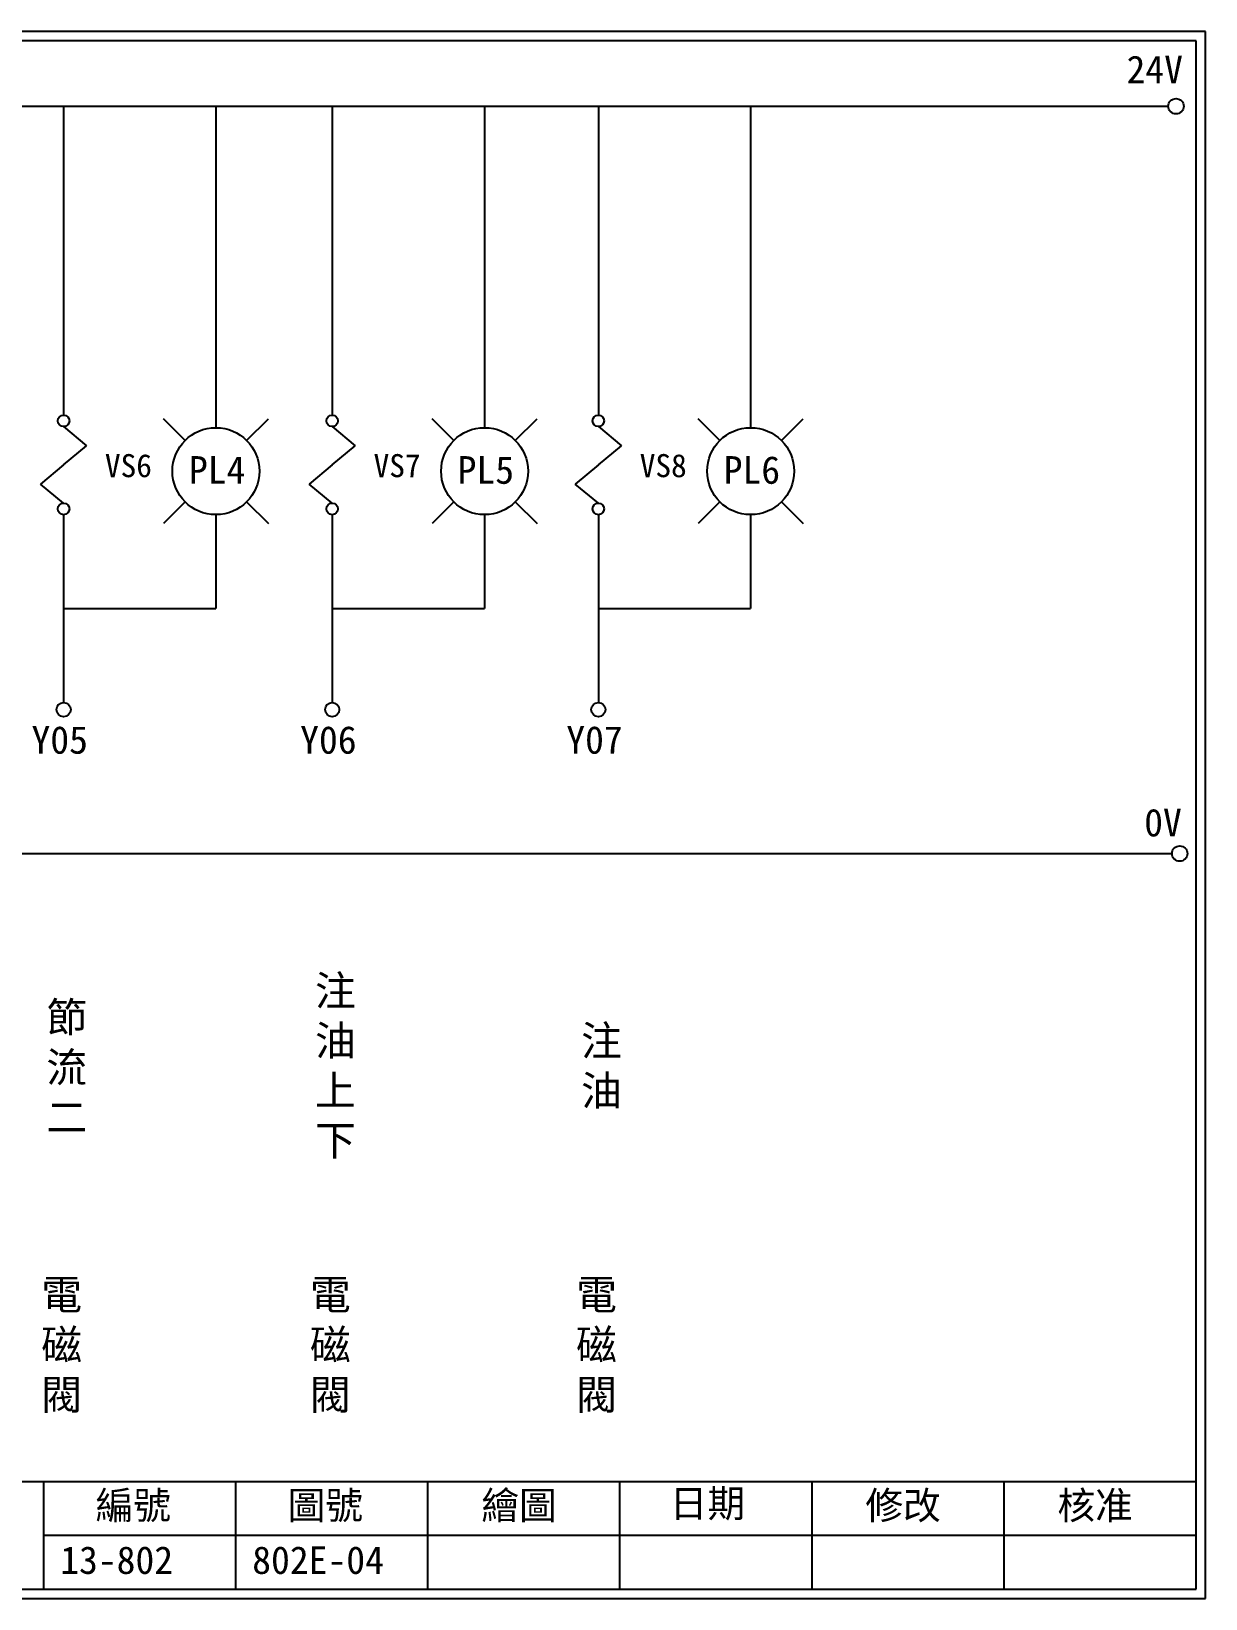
# Model space of a CAD drawing. Extents: x 926 to 1213, y 3 to 207.
# Drawn here: x 1059.8 to 1212.7, y 3 to 207 of the extents above; entities that cross this region are included whole.
import ezdxf

# ---------------------------------------------------------------- set-up
doc = ezdxf.new("R2010")
doc.units = 0
doc.layers.get('0').update_dxf_attribs({"linetype": 'CONTINUOUS'})
doc.layers.add('圖框層', color=7, linetype='CONTINUOUS')
doc.layers.add('標尺寸層', color=3, linetype='CONTINUOUS')
doc.styles.add('CNS', font='romanc.shx', dxfattribs={"bigfont": 'chineset.shx'})
doc.styles.add('STSL', font='KAIU.TTF')

msp = doc.modelspace()

# ---------------------------------------------------------------- linework, layer by layer
for p, q in [((1079.87, 153.73), (1077.05, 156.56)), ((1087.88, 153.73), (1090.71, 156.56)), ((1114.85, 153.73), (1112.03, 156.56)), ((1122.86, 153.73), (1125.69, 156.56)), ((1149.5, 153.73), (1146.67, 156.56)), ((1157.51, 153.73), (1160.34, 156.56)), ((1079.87, 145.73), (1077.05, 142.9)), ((1087.88, 145.73), (1090.71, 142.9)), ((1114.85, 145.73), (1112.03, 142.9)), ((1122.86, 145.73), (1125.69, 142.9)), ((1149.5, 145.73), (1146.67, 142.9)), ((1157.51, 145.73), (1160.34, 142.9))]:
    msp.add_line(p, q)
for centre in [(1208.88, 197.22), (1209.36, 99.96)]:
    msp.add_circle(centre, 1)
at = {"layer": '圖框層', "color": 7}
for p, q in [((1212.74, 206.97), (925.74, 206.97)), ((1212.74, 3), (1212.74, 206.97)), ((1211.49, 205.72), (926.99, 205.72)), ((1211.49, 4.25), (1211.49, 205.72)), ((926.99, 18.25), (1211.49, 18.25)), ((1061.49, 4.25), (1061.49, 18.25)), ((1086.49, 4.25), (1086.49, 18.25)), ((1111.49, 4.25), (1111.49, 18.25)), ((1136.49, 4.25), (1136.49, 18.25)), ((1161.49, 4.25), (1161.49, 18.25)), ((1186.49, 4.25), (1186.49, 18.25)), ((1061.49, 11.25), (1211.49, 11.25)), ((926.99, 4.25), (1211.49, 4.25)), ((925.74, 3), (1212.74, 3))]:
    msp.add_line(p, q, dxfattribs=at)
at = {"layer": '標尺寸層', "color": 7}
for p, q in [((930.28, 197.22), (1207.88, 197.22)), ((1064.05, 197.22), (1064.05, 157.03)), ((1083.88, 197.22), (1083.88, 155.39)), ((1099.02, 197.22), (1099.02, 157.03)), ((1118.86, 197.22), (1118.86, 155.39)), ((1133.67, 197.22), (1133.67, 157.03)), ((1153.5, 197.22), (1153.5, 155.39)), ((1064.05, 155.53), (1067.05, 153.04)), ((1099.02, 155.53), (1102.03, 153.04)), ((1133.67, 155.53), (1136.67, 153.04)), ((1064.05, 150.55), (1067.05, 153.04)), ((1099.02, 150.55), (1102.03, 153.04)), ((1133.67, 150.55), (1136.67, 153.04)), ((1064.05, 150.55), (1061.04, 148.06)), ((1099.02, 150.55), (1096.02, 148.06)), ((1133.67, 150.55), (1130.67, 148.06)), ((1064.05, 145.57), (1061.04, 148.06)), ((1099.02, 145.57), (1096.02, 148.06)), ((1133.67, 145.57), (1130.67, 148.06)), ((1064.05, 144.07), (1064.05, 119.62)), ((1083.88, 144.07), (1083.88, 131.84)), ((1099.02, 144.07), (1099.02, 119.62)), ((1118.86, 144.07), (1118.86, 131.84)), ((1133.67, 144.07), (1133.67, 119.62)), ((1153.5, 144.07), (1153.5, 131.84)), ((930.49, 99.96), (1208.36, 99.96))]:
    msp.add_line(p, q, dxfattribs=at)
at = {"layer": '標尺寸層'}
for p, q in [((1064.05, 131.84), (1083.88, 131.84)), ((1099.02, 131.84), (1118.86, 131.84)), ((1133.67, 131.84), (1153.5, 131.84))]:
    msp.add_line(p, q, dxfattribs=at)
at = {"layer": '標尺寸層', "color": 7}
for centre, radius in [((1064.05, 156.28), 0.751), ((1083.88, 149.73), 5.66), ((1099.02, 156.28), 0.751), ((1118.86, 149.73), 5.66), ((1133.67, 156.28), 0.751), ((1153.5, 149.73), 5.66), ((1064.05, 144.82), 0.751), ((1099.02, 144.82), 0.751), ((1133.67, 144.82), 0.751), ((1064.05, 118.7), 0.92), ((1099.02, 118.7), 0.92), ((1133.67, 118.7), 0.92)]:
    msp.add_circle(centre, radius, dxfattribs=at)

# ---------------------------------------------------------------- texts
at = {"layer": '圖框層', "color": 4, "style": 'STSL'}
for s, height, p in [('24V', 3.6, (1202.44, 200.22)), ('VS6', 3, (1069.43, 148.95)), ('PL4', 3.6, (1080.37, 148.09)), ('VS7', 3, (1104.41, 148.95)), ('PL5', 3.6, (1115.35, 148.09)), ('VS8', 3, (1139.06, 148.95)), ('PL6', 3.6, (1149.99, 148.09)), ('Y05', 3.6, (1059.87, 112.96)), ('Y06', 3.6, (1094.85, 112.96)), ('Y07', 3.6, (1129.5, 112.96)), ('0V', 3.6, (1204.74, 102.2)), ('編號', 3.6, (1068.21, 13.34)), ('圖號', 3.6, (1093.21, 13.34)), ('繪圖', 3.6, (1118.44, 13.34)), ('日期', 3.6, (1142.96, 13.59)), ('修改', 3.6, (1168.44, 13.34)), ('核准', 3.6, (1193.44, 13.34)), ('13-802', 3.6, (1063.61, 6.22)), ('802E-04', 3.6, (1088.61, 6.22))]:
    msp.add_text(s, height=height, dxfattribs=at).set_placement(p)
at = {"layer": '標尺寸層', "color": 7, "char_height": 3.9, "attachment_point": 5, "style": 'CNS'}
for s, insert, width in [('{\\fDFKai-SB|b0|i0|c136|p65;注油上下}', (1099.44, 72.17), 2.8481), ('{\\fDFKai-SB|b0|i0|c136|p65;節流二}', (1064.46, 72.17), 2.8481), ('{\\fDFKai-SB|b0|i0|c136|p65;注油}', (1134.08, 72.17), 2.8481), ('{\\fDFKai-SB|b0|i0|c136|p65;電磁閥}', (1063.8, 35.84), 8.6627), ('{\\fDFKai-SB|b0|i0|c136|p65;電磁閥}', (1098.78, 35.84), 8.6627), ('{\\fDFKai-SB|b0|i0|c136|p65;電磁閥}', (1133.43, 35.84), 8.6627)]:
    msp.add_mtext(s, dxfattribs=dict(at, insert=insert, width=width))

doc.saveas('drawing.dxf')
